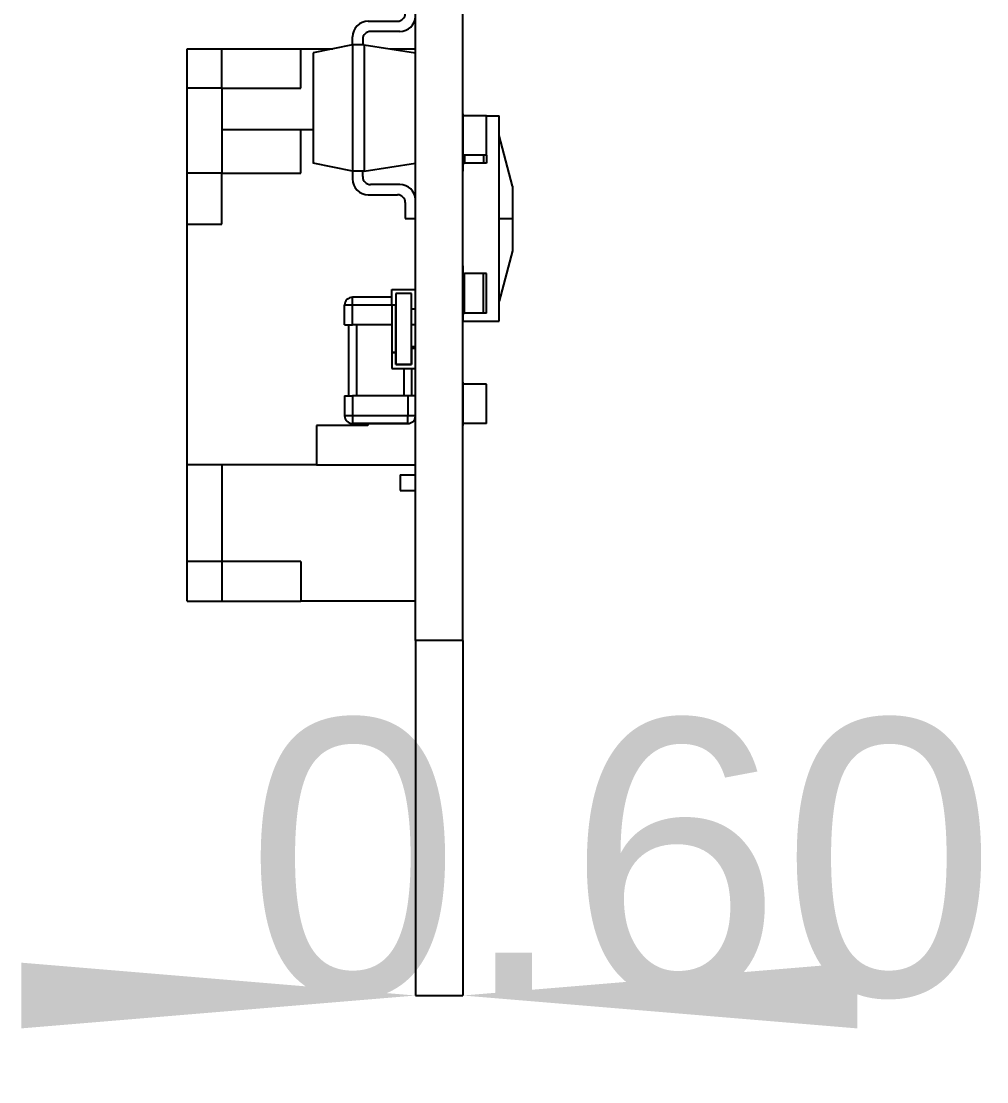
# Model space of a CAD drawing. Extents: x 119.2 to 174.2, y 86.4 to 135.7.
# Drawn here: x 124.21 to 136.45, y 86.36 to 99.8 of the extents above; entities that cross this region are included whole.
import ezdxf
from ezdxf.enums import TextEntityAlignment as Align

# ---------------------------------------------------------------- set-up
doc = ezdxf.new("R2010")
doc.units = 0
doc.layers.get('0').update_dxf_attribs({"linetype": 'CONTINUOUS'})
doc.layers.add('Dimension006', color=7, linetype='CONTINUOUS')
doc.layers.add('ProjItem012', color=7, linetype='CONTINUOUS')
doc.styles.get("Standard").update_dxf_attribs({"font": 'arial.ttf'})
doc.dimstyles.get("Standard").update_dxf_attribs({"dimscale": 0, "dimtxt": 2.5, "dimasz": 2.5, "dimexe": 1.25, "dimexo": 0.625, "dimtad": 1, "dimtxsty": 'STANDARD', "dimcen": 2.5, "dimazin": 3, "dimtfac": 1, "dimtmove": 0, "dimatfit": 3})

# ---------------------------------------------------------------- blocks, each defined once
blk = doc.blocks.new('*Dimension006')
at = {"color": 0}
for points in [[(124.207, 87.0333), (124.207, 87.8667), (129.207, 87.45)], [(134.807, 87.0333), (134.807, 87.8667), (129.807, 87.45)]]:
    blk.add_solid(points, dxfattribs=at)
at = {"layer": 'Dimension006'}
for p, q in [((129.207, 91.95), (129.207, 87.45)), ((129.807, 91.95), (129.807, 87.45)), ((129.207, 87.45), (129.807, 87.45))]:
    blk.add_line(p, q, dxfattribs=at)
blk.add_text('0.60', height=3.5, dxfattribs=at).set_placement((131.811, 87.45), align=Align.CENTER)

msp = doc.modelspace()

# ---------------------------------------------------------------- linework, layer by layer
at = {"layer": 'ProjItem012'}
for p, q in [((129.207, 91.95), (129.207, 102.95)), ((129.807, 91.95), (129.807, 102.95)), ((129.207, 99.4), (129.207, 100.3)), ((129.207, 99.4), (129.207, 100.3)), ((128.607, 99.8), (128.977, 99.8)), ((129.007, 99.67), (128.637, 99.67)), ((128.407, 99.5), (127.907, 99.4)), ((128.407, 99.5), (128.407, 99.6)), ((128.407, 99.5), (128.407, 99.6)), ((128.407, 99.5), (128.407, 99.6)), ((128.557, 99.5), (128.407, 99.5)), ((128.407, 99.5), (128.407, 97.9)), ((128.537, 99.57), (128.537, 99.5)), ((128.557, 99.5), (128.557, 97.9)), ((128.557, 99.5), (129.207, 99.4)), ((126.312, 98.95), (126.312, 99.45)), ((126.312, 99.45), (126.752, 99.45)), ((126.752, 99.45), (127.752, 99.45)), ((126.752, 98.95), (126.752, 99.45)), ((127.752, 99.45), (128.157, 99.45)), ((127.752, 98.95), (127.752, 99.45)), ((127.907, 99.4), (127.907, 98)), ((128.882, 99.45), (129.207, 99.45)), ((129.207, 99.45), (129.207, 99.45)), ((126.312, 97.875), (126.312, 98.95)), ((126.752, 98.95), (126.312, 98.95)), ((126.752, 98.95), (126.752, 98.425)), ((126.752, 98.95), (127.752, 98.95)), ((129.808, 98.6), (129.807, 98.6)), ((129.808, 98.625), (129.808, 98.625)), ((129.808, 98.625), (129.808, 98.075)), ((129.808, 98.625), (129.808, 98.075)), ((130.107, 98.6), (129.808, 98.6)), ((130.107, 98.6), (130.267, 98.6)), ((130.107, 98.1), (130.107, 98.6)), ((130.267, 96), (130.267, 98.6)), ((127.752, 98.425), (126.752, 98.425)), ((126.752, 98.425), (126.752, 97.875)), ((127.752, 97.875), (127.752, 98.425)), ((127.907, 98.425), (127.752, 98.425)), ((130.437, 97.71), (130.267, 98.35)), ((129.808, 98.1), (129.807, 98.1)), ((130.107, 98.1), (129.808, 98.1)), ((129.808, 98.075), (129.808, 97.949)), ((129.808, 98.075), (129.808, 97.949)), ((129.808, 98.075), (129.808, 98.075)), ((129.829, 98.1), (129.829, 98)), ((130.069, 98.1), (130.069, 98)), ((130.107, 98.1), (130.107, 98)), ((126.312, 97.226), (126.312, 97.875)), ((126.752, 97.875), (126.312, 97.875)), ((126.752, 97.226), (126.752, 97.875)), ((126.752, 97.875), (127.752, 97.875)), ((128.407, 97.9), (127.907, 98)), ((128.557, 97.9), (128.407, 97.9)), ((128.407, 97.9), (128.407, 97.8)), ((128.407, 97.9), (128.407, 97.8)), ((128.537, 97.83), (128.537, 97.9)), ((128.557, 97.9), (129.207, 98)), ((129.207, 97.1), (129.207, 98)), ((129.207, 97.1), (129.207, 98)), ((129.808, 97.949), (129.808, 97.949)), ((129.808, 97.9), (129.808, 97.9)), ((130.069, 98), (129.829, 98)), ((130.107, 98), (130.069, 98)), ((128.607, 97.6), (128.977, 97.6)), ((129.007, 97.73), (128.637, 97.73)), ((129.077, 97.5), (129.077, 97.3)), ((126.312, 94.175), (126.312, 97.226)), ((126.312, 97.226), (126.752, 97.226)), ((129.077, 97.3), (129.207, 97.3)), ((129.207, 97.3), (129.207, 97.3)), ((129.207, 97.1), (129.207, 97.1)), ((129.207, 96.825), (129.207, 96.9)), ((129.207, 96.9), (129.207, 96.9)), ((129.207, 96.825), (129.207, 96.9)), ((129.207, 96.175), (129.207, 96.825)), ((129.207, 96.825), (129.207, 96.825)), ((129.207, 96.175), (129.207, 96.825)), ((130.437, 96.89), (130.267, 96.25)), ((129.808, 96.7), (129.808, 96.7)), ((129.808, 96.651), (129.808, 96.049)), ((129.808, 96.651), (129.808, 96.049)), ((129.808, 96.651), (129.808, 96.651)), ((130.069, 96.6), (129.829, 96.6)), ((129.829, 96.1), (129.829, 96.6)), ((130.107, 96.6), (130.069, 96.6)), ((130.069, 96.1), (130.069, 96.6)), ((130.107, 96.1), (130.107, 96.6)), ((128.907, 96.2), (128.907, 96.4)), ((128.907, 96.4), (129.207, 96.4)), ((129.207, 96.4), (129.207, 96.4)), ((128.907, 96.3), (128.407, 96.3)), ((128.907, 96.3), (128.407, 96.3)), ((128.907, 96.3), (128.407, 96.3)), ((129.157, 96.35), (128.957, 96.35)), ((128.957, 96.35), (128.957, 96.2)), ((128.957, 96.35), (128.957, 95.45)), ((129.157, 96.35), (128.957, 96.35)), ((129.157, 96.15), (129.157, 96.35)), ((129.157, 95.45), (129.157, 96.35)), ((128.307, 95.95), (128.307, 96.2)), ((128.307, 95.95), (128.307, 96.2)), ((128.307, 95.95), (128.307, 96.2)), ((128.407, 95.95), (128.407, 96.2)), ((128.907, 96.2), (128.407, 96.2)), ((128.407, 95.95), (128.407, 96.2)), ((128.907, 96.2), (128.407, 96.2)), ((128.407, 95.95), (128.407, 96.2)), ((128.907, 96.2), (128.407, 96.2)), ((128.957, 96.2), (128.907, 96.2)), ((128.907, 96.2), (128.907, 95.6)), ((128.957, 96.2), (128.907, 96.2)), ((128.957, 95.6), (128.957, 96.2)), ((129.207, 96.15), (129.157, 96.15)), ((129.207, 96.15), (129.157, 96.15)), ((129.207, 96.175), (129.207, 96.175)), ((129.207, 95.8), (129.207, 96.15)), ((129.207, 95.8), (129.207, 96.15)), ((129.807, 96), (129.808, 96)), ((129.808, 96.049), (129.808, 96.049)), ((129.808, 96), (130.267, 96)), ((129.808, 96), (129.808, 96)), ((130.069, 96.1), (129.829, 96.1)), ((130.107, 96.1), (130.069, 96.1)), ((128.357, 95.95), (128.357, 95.05)), ((128.907, 95.95), (128.407, 95.95)), ((128.907, 95.95), (128.407, 95.95)), ((128.907, 95.95), (128.407, 95.95)), ((128.457, 95.95), (128.457, 95.05)), ((129.207, 95.8), (129.207, 95.8)), ((129.207, 95.65), (129.207, 95.725)), ((129.207, 95.725), (129.207, 95.725)), ((129.207, 95.65), (129.207, 95.725)), ((128.957, 95.6), (128.907, 95.6)), ((128.907, 95.6), (128.907, 95.4)), ((128.907, 95.6), (128.957, 95.6)), ((128.957, 95.45), (128.957, 95.6)), ((129.157, 95.675), (129.207, 95.675)), ((129.207, 95.65), (129.157, 95.65)), ((129.157, 95.65), (129.157, 95.45)), ((129.207, 95.675), (129.207, 95.675)), ((129.207, 94.975), (129.207, 95.625)), ((129.207, 95.625), (129.207, 95.625)), ((129.207, 94.975), (129.207, 95.625)), ((129.157, 95.45), (128.957, 95.45)), ((128.957, 95.45), (129.157, 95.45)), ((128.907, 95.4), (128.907, 95.4)), ((128.907, 95.4), (129.207, 95.4)), ((128.907, 95.4), (129.207, 95.4)), ((129.057, 95.4), (129.057, 95.05)), ((129.157, 95.4), (129.157, 95.05)), ((129.157, 95.4), (129.157, 95.05)), ((129.207, 95.4), (129.207, 95.4)), ((129.207, 95.4), (129.207, 95.4)), ((129.808, 95.2), (129.807, 95.2)), ((129.808, 95.225), (129.808, 95.225)), ((129.808, 95.225), (129.808, 94.675)), ((129.808, 95.225), (129.808, 94.675)), ((130.107, 95.2), (129.808, 95.2)), ((130.107, 94.7), (130.107, 95.2)), ((128.307, 95.05), (128.307, 94.8)), ((128.307, 95.05), (128.307, 94.8)), ((128.307, 95.05), (128.307, 94.8)), ((129.107, 95.05), (128.407, 95.05)), ((129.107, 95.05), (128.407, 95.05)), ((128.407, 95.05), (128.407, 94.8)), ((129.107, 95.05), (128.407, 95.05)), ((128.407, 95.05), (128.407, 94.8)), ((128.407, 95.05), (128.407, 94.8)), ((129.107, 95.05), (129.107, 94.8)), ((129.107, 95.05), (129.107, 94.8)), ((129.107, 95.05), (129.107, 94.8)), ((129.207, 94.975), (129.207, 94.975)), ((129.207, 94.975), (129.207, 94.975)), ((129.207, 94.975), (129.207, 94.975)), ((129.207, 94.975), (129.207, 94.975)), ((129.207, 94.1), (129.207, 94.975)), ((129.207, 94.1), (129.207, 94.975)), ((129.107, 94.8), (128.407, 94.8)), ((129.107, 94.8), (128.407, 94.8)), ((129.107, 94.8), (128.407, 94.8)), ((127.952, 94.675), (127.952, 94.175)), ((128.602, 94.675), (127.952, 94.675)), ((129.107, 94.7), (128.407, 94.7)), ((128.407, 94.7), (129.107, 94.7)), ((129.107, 94.7), (128.407, 94.7)), ((128.407, 94.7), (129.107, 94.7)), ((129.107, 94.7), (128.407, 94.7)), ((128.407, 94.7), (129.107, 94.7)), ((128.602, 94.7), (128.602, 94.675)), ((129.808, 94.7), (129.807, 94.7)), ((130.107, 94.7), (129.808, 94.7)), ((129.808, 94.675), (129.808, 94.675)), ((127.952, 94.175), (126.312, 94.175)), ((126.312, 92.95), (126.312, 94.175)), ((126.752, 94.175), (126.752, 92.95)), ((127.952, 94.175), (129.202, 94.175)), ((129.202, 94.175), (129.207, 94.175)), ((129.207, 94.175), (129.207, 94.175)), ((129.012, 94.05), (129.012, 93.85)), ((129.012, 94.05), (129.207, 94.05)), ((129.207, 94.1), (129.207, 94.1)), ((129.207, 93.65), (129.207, 94.1)), ((129.207, 93.65), (129.207, 94.1)), ((129.207, 94.05), (129.207, 94.05)), ((129.012, 93.85), (129.207, 93.85)), ((129.207, 93.85), (129.207, 93.85)), ((129.207, 93.65), (129.207, 93.65)), ((126.312, 92.45), (126.312, 92.95)), ((126.752, 92.95), (126.312, 92.95)), ((126.752, 92.95), (126.752, 92.45)), ((127.752, 92.95), (126.752, 92.95)), ((127.752, 92.95), (127.752, 92.45)), ((126.312, 92.45), (126.752, 92.45)), ((126.752, 92.45), (127.752, 92.45)), ((129.207, 92.45), (127.752, 92.45)), ((129.207, 92.25), (129.207, 92.45)), ((129.207, 92.25), (129.207, 92.45)), ((129.207, 92.25), (129.207, 92.25)), ((129.807, 91.95), (129.207, 91.95))]:
    msp.add_line(p, q, dxfattribs=at)
for centre, radius, start, end in [((128.977, 99.9), 0.1, -90, 0), ((128.977, 99.9), 0.1, -90, 0), ((128.977, 99.9), 0.1, -90, 0), ((128.607, 99.6), 0.2, 90, 180), ((129.007, 99.87), 0.2, -90, -2.4039), ((128.637, 99.57), 0.1, 90, 180), ((128.637, 99.57), 0.1, 90, 180), ((128.637, 99.57), 0.1, 90, 180), ((128.607, 97.8), 0.2, 180, -90), ((128.637, 97.83), 0.1, 180, -90), ((128.637, 97.83), 0.1, 180, -90), ((128.977, 97.5), 0.1, 0, 90), ((128.977, 97.5), 0.1, 0, 90), ((129.007, 97.53), 0.2, 2.4039, 90), ((129.007, 97.53), 0.2, 0, 0.1812), ((128.407, 96.2), 0.1, 90, 180), ((128.407, 96.2), 0.1, 90, 180), ((128.407, 96.2), 0.1, 90, -180), ((128.407, 96.2), 0.1, 90, 180), ((128.407, 96.2), 0.1, 90, -180), ((128.407, 96.2), 0.1, 90, 180), ((128.407, 94.8), 0.1, 180, -90), ((128.407, 94.8), 0.1, 180, -90), ((128.407, 94.8), 0.1, 180, -90), ((128.407, 94.8), 0.1, 180, -90), ((129.107, 94.8), 0.1, -90, -3.3998), ((129.107, 94.8), 0.1, -90, -3.3998), ((129.107, 94.8), 0.1, -90, -3.3998), ((129.107, 94.8), 0.1, -0.2562, 0), ((129.107, 94.8), 0.1, -0.2562, 0), ((129.107, 94.8), 0.1, -0.2562, 0)]:
    msp.add_arc(centre, radius, start, end, dxfattribs=at)
for points, degree in [([(129.807, 98), (129.808, 98)], 1), ([(129.808, 98), (129.81, 98), (129.829, 98)], 2), ([(129.808, 97.949), (129.808, 97.923), (129.808, 97.9), (129.808, 97.9)], 3), ([(129.808, 97.949), (129.808, 97.923), (129.808, 97.9), (129.808, 97.9)], 3), ([(130.267, 97.3), (130.437, 97.3)], 1), ([(129.808, 96.7), (129.808, 96.701), (129.808, 96.677), (129.808, 96.651)], 3), ([(129.808, 96.7), (129.808, 96.701), (129.808, 96.677), (129.808, 96.651)], 3), ([(129.807, 96.6), (129.808, 96.6)], 1), ([(129.808, 96.6), (129.81, 96.6), (129.829, 96.6)], 2), ([(128.407, 96.2), (128.407, 96.254), (128.407, 96.301), (128.407, 96.3)], 3), ([(128.407, 96.2), (128.407, 96.254), (128.407, 96.301), (128.407, 96.3)], 3), ([(128.407, 96.2), (128.407, 96.254), (128.407, 96.301), (128.407, 96.3)], 3), ([(128.407, 96.2), (128.354, 96.2), (128.306, 96.2), (128.307, 96.2)], 3), ([(128.407, 96.2), (128.354, 96.2), (128.306, 96.2), (128.307, 96.2)], 3), ([(128.407, 96.2), (128.354, 96.2), (128.306, 96.2), (128.307, 96.2)], 3), ([(129.807, 96.1), (129.808, 96.1)], 1), ([(129.808, 96.1), (129.81, 96.1), (129.829, 96.1)], 2), ([(129.808, 96.049), (129.808, 96.023), (129.808, 95.999), (129.808, 96)], 3), ([(129.808, 96.049), (129.808, 96.023), (129.808, 95.999), (129.808, 96)], 3), ([(128.307, 95.95), (128.306, 95.95), (128.354, 95.95), (128.407, 95.95)], 3), ([(128.307, 95.95), (128.306, 95.95), (128.354, 95.95), (128.407, 95.95)], 3), ([(128.307, 95.95), (128.306, 95.95), (128.354, 95.95), (128.407, 95.95)], 3), ([(129.207, 95.95), (129.203, 95.95), (129.157, 95.95)], 2), ([(129.207, 95.95), (129.203, 95.95), (129.157, 95.95)], 2), ([(129.207, 95.95), (129.203, 95.95), (129.157, 95.95)], 2), ([(129.207, 95.95), (129.207, 95.95)], 1), ([(129.207, 95.95), (129.207, 95.95)], 1), ([(129.207, 95.95), (129.207, 95.95)], 1), ([(128.307, 95.05), (128.306, 95.05), (128.354, 95.05), (128.407, 95.05)], 3), ([(128.307, 95.05), (128.306, 95.05), (128.354, 95.05), (128.407, 95.05)], 3), ([(128.307, 95.05), (128.306, 95.05), (128.354, 95.05), (128.407, 95.05)], 3), ([(129.207, 95.05), (129.205, 95.05), (129.159, 95.05), (129.107, 95.05)], 3), ([(129.207, 95.05), (129.205, 95.05), (129.159, 95.05), (129.107, 95.05)], 3), ([(129.207, 95.05), (129.205, 95.05), (129.159, 95.05), (129.107, 95.05)], 3), ([(129.207, 95.05), (129.207, 95.05)], 1), ([(129.207, 95.05), (129.207, 95.05)], 1), ([(129.207, 95.05), (129.207, 95.05)], 1), ([(128.407, 94.8), (128.354, 94.8), (128.306, 94.8), (128.307, 94.8)], 3), ([(128.407, 94.8), (128.354, 94.8), (128.306, 94.8), (128.307, 94.8)], 3), ([(128.407, 94.8), (128.354, 94.8), (128.306, 94.8), (128.307, 94.8)], 3), ([(128.407, 94.8), (128.407, 94.747), (128.407, 94.699), (128.407, 94.7)], 3), ([(128.407, 94.8), (128.407, 94.747), (128.407, 94.699), (128.407, 94.7)], 3), ([(128.407, 94.8), (128.407, 94.747), (128.407, 94.699), (128.407, 94.7)], 3), ([(129.207, 94.8), (129.205, 94.8), (129.159, 94.8), (129.107, 94.8)], 3), ([(129.107, 94.7), (129.107, 94.699), (129.107, 94.747), (129.107, 94.8)], 3), ([(129.207, 94.8), (129.205, 94.8), (129.159, 94.8), (129.107, 94.8)], 3), ([(129.107, 94.7), (129.107, 94.699), (129.107, 94.747), (129.107, 94.8)], 3), ([(129.207, 94.8), (129.205, 94.8), (129.159, 94.8), (129.107, 94.8)], 3), ([(129.107, 94.7), (129.107, 94.699), (129.107, 94.747), (129.107, 94.8)], 3), ([(129.207, 94.8), (129.207, 94.8)], 1), ([(129.207, 94.8), (129.207, 94.8)], 1), ([(129.207, 94.8), (129.207, 94.8)], 1)]:
    msp.add_open_spline(points, degree=degree, dxfattribs=at)
for points, knots in [([(130.437, 97.71), (130.437, 97.71), (130.437, 97.666), (130.437, 97.59), (130.437, 97.514), (130.437, 97.408), (130.437, 97.3)], [4.71239, 4.71239, 4.71239, 4.71239, 5.49779, 5.49779, 5.49779, 6.28319, 6.28319, 6.28319, 6.28319]), ([(130.437, 97.3), (130.437, 97.192), (130.437, 97.086), (130.437, 97.01), (130.437, 96.934), (130.437, 96.89), (130.437, 96.89)], [0, 0, 0, 0, 0.785398, 0.785398, 0.785398, 1.5708, 1.5708, 1.5708, 1.5708])]:
    msp.add_open_spline(points, degree=3, knots=knots, dxfattribs=at)

# ---------------------------------------------------------------- dimensions: what is measured, and where the dimension line sits
at = {"layer": 'Dimension006'}
dim = msp.add_linear_dim(base=(131.811, 87.45), p1=(129.207, 91.95), p2=(129.807, 91.95), text='0.60', dimstyle='STANDARD', dxfattribs=at)
dim.commit()
dim.dimension.update_dxf_attribs({"geometry": '*Dimension006', "text_midpoint": (131.811, 92.45)})

doc.saveas('drawing.dxf')
